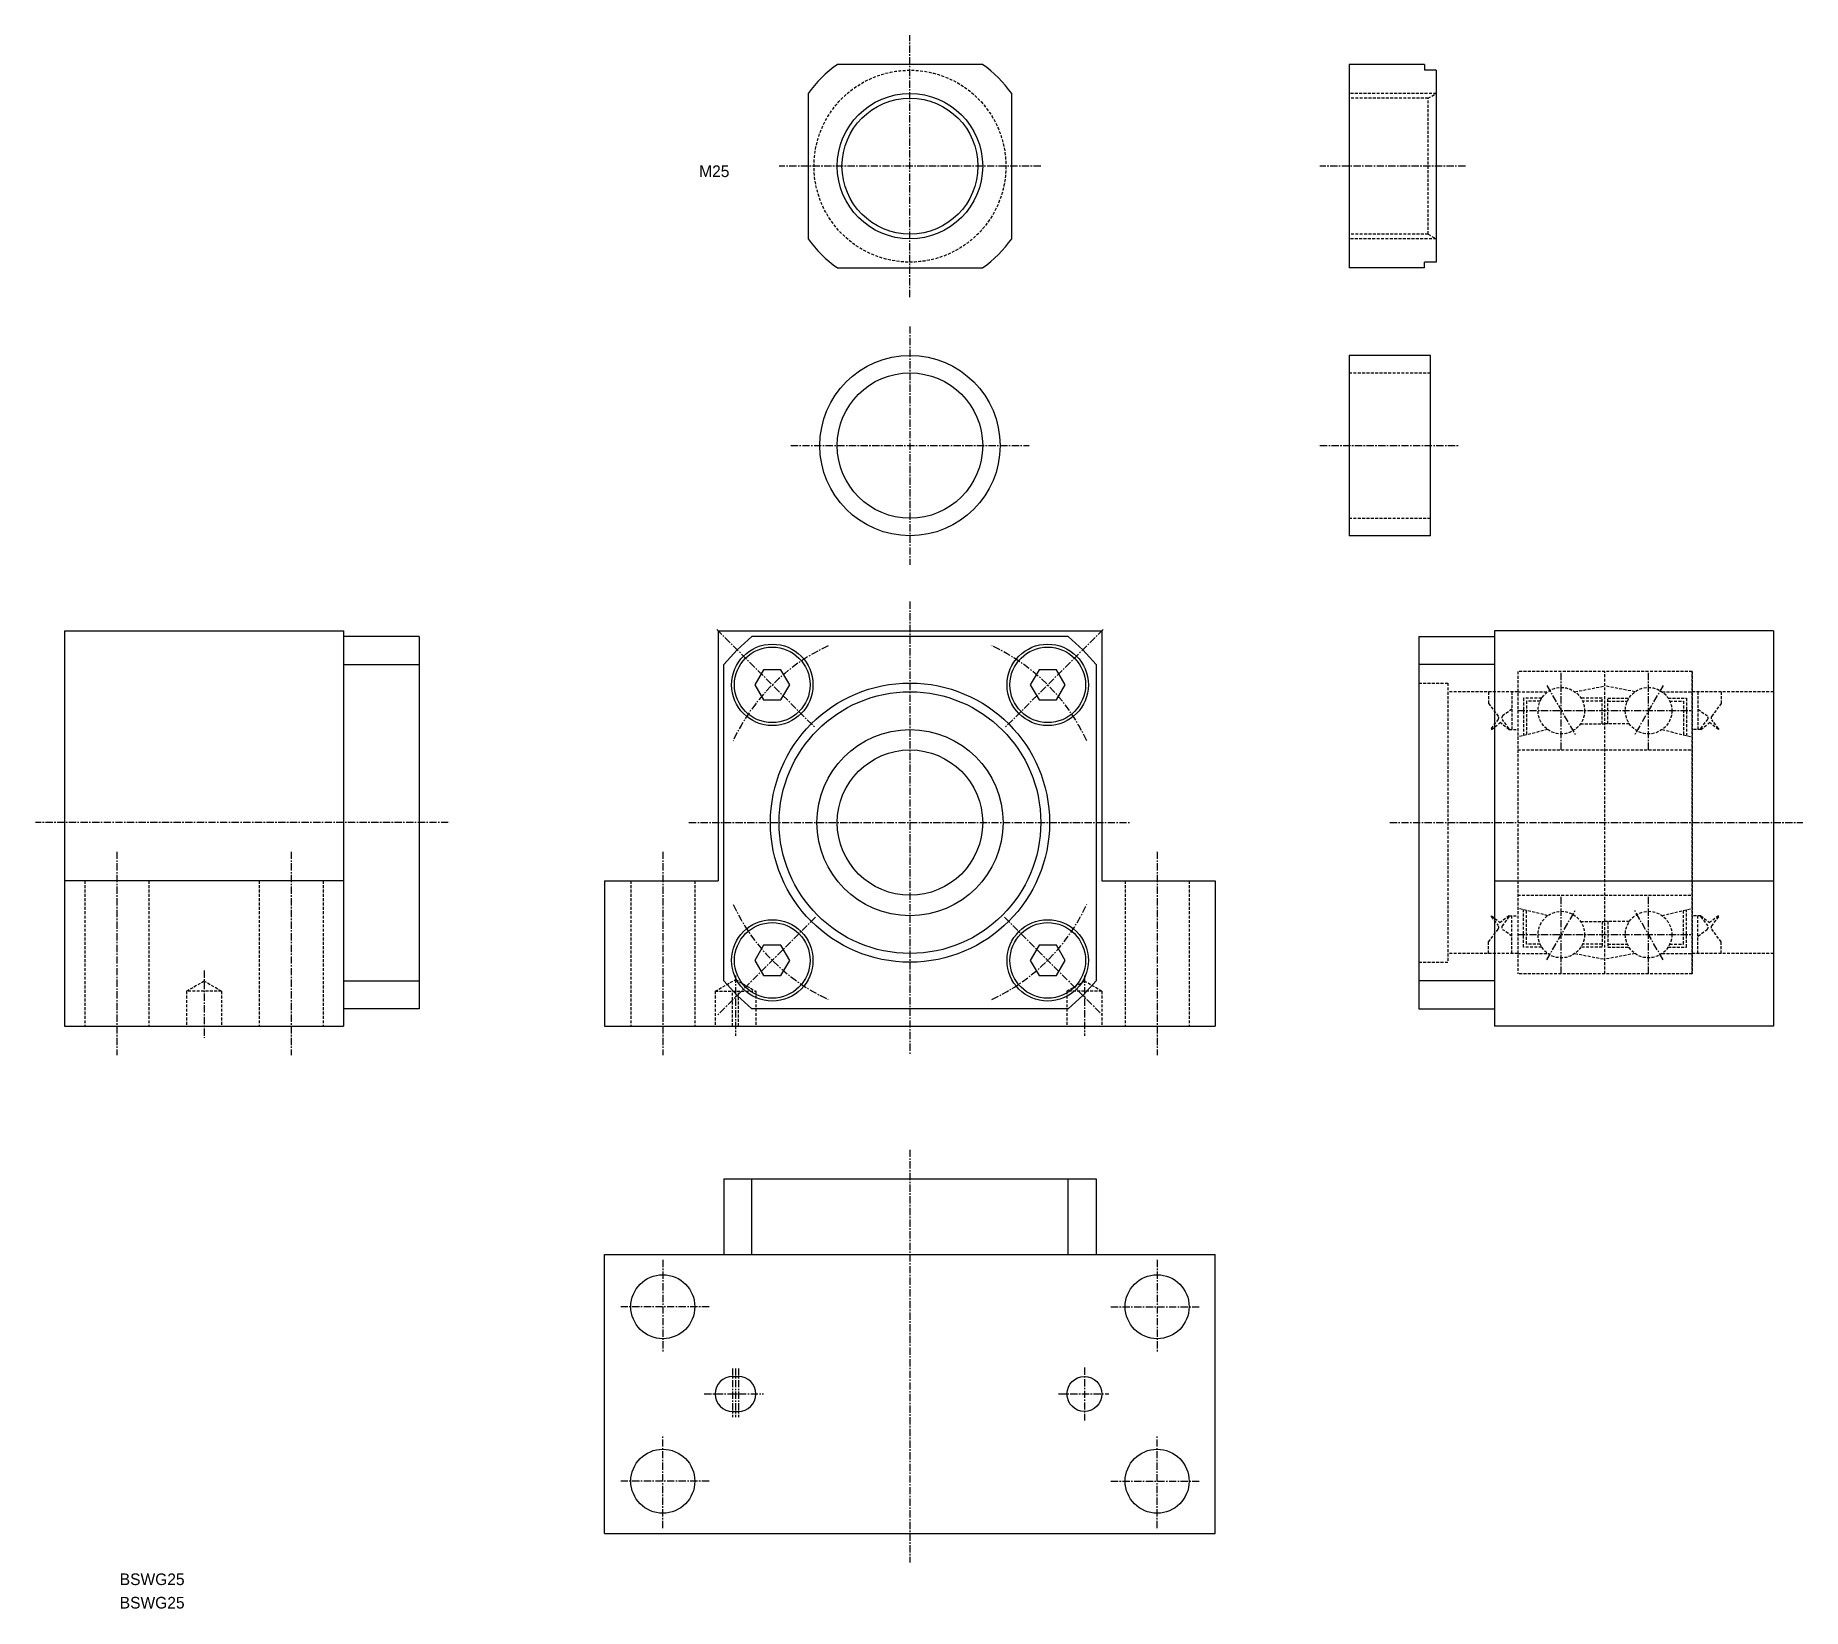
# Model space of a CAD drawing. Extents: x -60 to 244, y 943 to 1214.
import ezdxf

# ---------------------------------------------------------------- set-up
doc = ezdxf.new("R2010")
doc.units = 0
doc.linetypes.add('CENTER', pattern=[2, 1.25, -0.25, 0.25, -0.25])
doc.linetypes.add('DASHED', pattern=[0.75, 0.5, -0.25])
doc.layers.get('0').update_dxf_attribs({"linetype": 'CONTINUOUS'})
doc.layers.add('CENTER', color=1, linetype='CENTER')

msp = doc.modelspace()

# ---------------------------------------------------------------- linework, layer by layer
at = {"color": 7, "linetype": 'CONTINUOUS'}
for p, q in [((102.99, 1208.86), (78.01, 1208.86)), ((179, 1208.86), (166, 1208.86)), ((166, 1208.86), (166, 1173.86)), ((179, 1208.86), (179, 1207.86)), ((181, 1207.86), (179, 1207.86)), ((181, 1207.86), (181, 1174.86)), ((73, 1203.85), (73, 1178.87)), ((108, 1178.87), (108, 1203.85)), ((78.01, 1173.86), (102.99, 1173.86)), ((179, 1173.86), (166, 1173.86)), ((179, 1173.86), (179, 1174.86)), ((181, 1174.86), (179, 1174.86)), ((166, 1158.82), (166, 1127.82)), ((180, 1158.82), (166, 1158.82)), ((180, 1127.82), (180, 1158.82)), ((180, 1127.82), (166, 1127.82)), ((-54.89, 1111.49), (-54.89, 1043.49)), ((-54.89, 1111.49), (-6.89, 1111.49)), ((-6.89, 1111.49), (-6.89, 1043.49)), ((6.11, 1110.49), (-6.89, 1110.49)), ((6.11, 1110.49), (6.11, 1046.49)), ((57.5, 1111.49), (123.5, 1111.49)), ((57.5, 1111.49), (57.5, 1068.49)), ((117.71, 1110.49), (63.3, 1110.49)), ((123.5, 1111.49), (123.5, 1068.49)), ((178, 1110.49), (178, 1046.49)), ((178, 1110.49), (191, 1110.49)), ((191, 1111.49), (191, 1043.49)), ((239, 1111.49), (191, 1111.49)), ((239, 1111.49), (239, 1043.49)), ((-6.89, 1105.69), (6.11, 1105.69)), ((58.5, 1051.29), (58.5, 1105.69)), ((122.5, 1105.69), (122.5, 1051.29)), ((191, 1105.69), (178, 1105.69)), ((-6.89, 1068.49), (-54.89, 1068.49)), ((38, 1068.49), (38, 1043.49)), ((38, 1068.49), (57.5, 1068.49)), ((123.5, 1068.49), (143, 1068.49)), ((143, 1068.49), (143, 1043.49)), ((191, 1068.49), (239, 1068.49)), ((-6.89, 1051.29), (6.11, 1051.29)), ((191, 1051.29), (178, 1051.29)), ((6.11, 1046.49), (-6.89, 1046.49)), ((117.71, 1046.49), (63.3, 1046.49)), ((178, 1046.49), (191, 1046.49)), ((-54.89, 1043.49), (-6.89, 1043.49)), ((38, 1043.49), (143, 1043.49)), ((239, 1043.49), (191, 1043.49)), ((58.5, 1017.25), (122.5, 1017.25)), ((58.5, 1017.25), (58.5, 1004.25)), ((63.3, 1004.25), (63.3, 1017.25)), ((117.71, 1004.25), (117.71, 1017.25)), ((122.5, 1017.25), (122.5, 1004.25)), ((38, 1004.25), (143, 1004.25)), ((38, 956.25), (38, 1004.25)), ((143, 956.25), (143, 1004.25)), ((60, 983.25), (61, 983.25)), ((60, 977.25), (61, 977.25)), ((38, 956.25), (143, 956.25))]:
    msp.add_line(p, q, dxfattribs=at)
at = {"color": 3, "linetype": 'DASHED'}
for p, q in [((181, 1203.86), (166, 1203.86)), ((179.59, 1203.04), (181, 1203.86)), ((179.59, 1203.04), (166, 1203.04)), ((166, 1202.11), (166, 1202.11)), ((179.59, 1179.67), (179.59, 1203.04)), ((166, 1191.36), (166, 1191.36)), ((179.59, 1179.67), (166, 1179.67)), ((179.59, 1179.67), (181, 1178.86)), ((181, 1178.86), (166, 1178.86)), ((166, 1155.82), (180, 1155.82)), ((166, 1130.82), (180, 1130.82)), ((225, 1104.49), (195, 1104.49)), ((195, 1104.49), (195, 1052.49)), ((195, 1104.49), (195, 1052.49)), ((210, 1052.49), (210, 1104.49)), ((225, 1104.49), (225, 1052.49)), ((225, 1104.49), (225, 1052.49)), ((225, 1104.49), (225, 1052.49)), ((225, 1052.49), (225, 1104.49)), ((178, 1102.49), (183, 1102.49)), ((183, 1102.49), (183, 1054.49)), ((195, 1100.99), (183, 1100.99)), ((190, 1100.99), (190, 1098.99)), ((190, 1100.99), (190, 1098.99)), ((194, 1100.99), (194, 1094.49)), ((195, 1100.99), (200.17, 1100.99)), ((204.83, 1100.99), (210, 1101.99)), ((215.17, 1100.99), (210, 1101.99)), ((219.83, 1100.99), (225, 1100.99)), ((239, 1100.99), (225, 1100.99)), ((226, 1100.99), (226, 1094.49)), ((230, 1100.99), (230, 1098.99)), ((230, 1100.99), (230, 1098.99)), ((190, 1098.99), (191.64, 1096.79)), ((194, 1097.99), (192.47, 1096.9)), ((196, 1099.89), (196, 1093.47)), ((199.12, 1099.89), (196, 1099.89)), ((196.5, 1099.39), (196.5, 1093.59)), ((198.85, 1099.39), (196.5, 1099.39)), ((209.5, 1099.89), (205.87, 1099.89)), ((209.5, 1099.39), (206.14, 1099.39)), ((209.5, 1095.49), (209.5, 1099.89)), ((210.5, 1095.49), (210.5, 1099.89)), ((210.5, 1099.89), (214.12, 1099.89)), ((210.5, 1099.39), (213.85, 1099.39)), ((220.87, 1099.89), (224, 1099.89)), ((221.14, 1099.39), (223.5, 1099.39)), ((223.5, 1099.39), (223.5, 1093.59)), ((224, 1099.89), (224, 1093.47)), ((226, 1097.99), (227.53, 1096.9)), ((230, 1098.99), (228.36, 1096.79)), ((190.5, 1094.69), (191.64, 1096.19)), ((190.5, 1094.49), (192, 1095.69)), ((190.5, 1094.69), (190.5, 1094.49)), ((193.5, 1094.49), (192, 1095.69)), ((193.5, 1094.69), (192.36, 1096.19)), ((193.5, 1094.69), (193.5, 1094.49)), ((193.5, 1094.49), (195, 1094.49)), ((200.17, 1094.49), (195, 1093.22)), ((205.8, 1095.49), (210, 1095.49)), ((214.19, 1095.49), (210, 1095.49)), ((219.83, 1094.49), (225, 1093.22)), ((226.5, 1094.49), (225, 1094.49)), ((226.5, 1094.69), (227.64, 1096.19)), ((226.5, 1094.49), (228, 1095.69)), ((226.5, 1094.69), (226.5, 1094.49)), ((229.5, 1094.49), (228, 1095.69)), ((229.5, 1094.69), (228.36, 1096.19)), ((229.5, 1094.69), (229.5, 1094.49)), ((195, 1090.99), (225, 1090.99)), ((195, 1090.99), (225, 1090.99)), ((-51.39, 1068.49), (-51.39, 1043.49)), ((-40.39, 1068.49), (-40.39, 1043.49)), ((-21.39, 1068.49), (-21.39, 1043.49)), ((-10.39, 1068.49), (-10.39, 1043.49)), ((42.5, 1068.49), (42.5, 1043.49)), ((53.5, 1068.49), (53.5, 1043.49)), ((127.5, 1068.49), (127.5, 1043.49)), ((138.5, 1068.49), (138.5, 1043.49)), ((195, 1065.99), (225, 1065.99)), ((195, 1065.99), (225, 1065.99)), ((200.17, 1062.49), (195, 1063.75)), ((219.83, 1062.49), (225, 1063.75)), ((190.5, 1062.29), (190.5, 1062.49)), ((190.5, 1062.49), (192, 1061.29)), ((190.5, 1062.29), (191.64, 1060.79)), ((193.5, 1062.49), (192, 1061.29)), ((193.5, 1062.29), (192.36, 1060.79)), ((193.5, 1062.49), (195, 1062.49)), ((193.5, 1062.29), (193.5, 1062.49)), ((194, 1055.99), (194, 1062.49)), ((196, 1057.09), (196, 1063.51)), ((196.5, 1057.59), (196.5, 1063.39)), ((205.8, 1061.49), (210, 1061.49)), ((209.5, 1061.49), (209.5, 1057.09)), ((214.19, 1061.49), (210, 1061.49)), ((210.5, 1061.49), (210.5, 1057.09)), ((223.5, 1057.59), (223.5, 1063.39)), ((224, 1057.09), (224, 1063.51)), ((226.5, 1062.49), (225, 1062.49)), ((226, 1055.99), (226, 1062.49)), ((226.5, 1062.29), (226.5, 1062.49)), ((226.5, 1062.49), (228, 1061.29)), ((226.5, 1062.29), (227.64, 1060.79)), ((229.5, 1062.49), (228, 1061.29)), ((229.5, 1062.29), (228.36, 1060.79)), ((229.5, 1062.29), (229.5, 1062.49)), ((190, 1057.99), (191.64, 1060.19)), ((190, 1055.99), (190, 1057.99)), ((190, 1055.99), (190, 1057.99)), ((194, 1058.99), (192.47, 1060.08)), ((198.85, 1057.59), (196.5, 1057.59)), ((209.5, 1057.59), (206.14, 1057.59)), ((210.5, 1057.59), (213.85, 1057.59)), ((221.14, 1057.59), (223.5, 1057.59)), ((226, 1058.99), (227.53, 1060.08)), ((230, 1057.99), (228.36, 1060.19)), ((230, 1055.99), (230, 1057.99)), ((230, 1055.99), (230, 1057.99)), ((195, 1055.99), (183, 1055.99)), ((195, 1055.99), (200.17, 1055.99)), ((199.12, 1057.09), (196, 1057.09)), ((204.83, 1055.99), (210, 1054.99)), ((209.5, 1057.09), (205.87, 1057.09)), ((215.17, 1055.99), (210, 1054.99)), ((210.5, 1057.09), (214.12, 1057.09)), ((219.83, 1055.99), (225, 1055.99)), ((220.87, 1057.09), (224, 1057.09)), ((239, 1055.99), (225, 1055.99)), ((57, 1049.49), (60.5, 1051.51)), ((60.5, 1051.51), (64, 1049.49)), ((178, 1054.49), (183, 1054.49)), ((225, 1052.49), (195, 1052.49)), ((-30.89, 1051.22), (-33.89, 1049.49)), ((-27.89, 1049.49), (-33.89, 1049.49)), ((-33.89, 1049.49), (-33.89, 1043.49)), ((-27.89, 1049.49), (-30.89, 1051.22)), ((-27.89, 1049.49), (-27.89, 1043.49)), ((57, 1049.49), (64, 1049.49)), ((57, 1049.49), (57, 1043.49)), ((60, 1043.49), (60, 1049.49)), ((61, 1043.49), (61, 1049.49)), ((64, 1049.49), (64, 1043.49)), ((120.5, 1051.22), (117.5, 1049.49)), ((123.5, 1049.49), (117.5, 1049.49)), ((117.5, 1049.49), (117.5, 1043.49)), ((123.5, 1049.49), (120.5, 1051.22)), ((123.5, 1049.49), (123.5, 1043.49))]:
    msp.add_line(p, q, dxfattribs=at)
at = {"color": 7, "linetype": 'CONTINUOUS'}
for points in [[(65.32, 1104.78), (63.82, 1102.18), (65.32, 1099.58), (68.32, 1099.58), (69.82, 1102.18), (68.32, 1104.78)], [(112.69, 1104.78), (111.19, 1102.18), (112.69, 1099.58), (115.69, 1099.58), (117.19, 1102.18), (115.69, 1104.78)], [(65.32, 1057.4), (63.82, 1054.8), (65.32, 1052.2), (68.32, 1052.2), (69.82, 1054.8), (68.32, 1057.4)], [(112.69, 1057.4), (111.19, 1054.8), (112.69, 1052.2), (115.69, 1052.2), (117.19, 1054.8), (115.69, 1057.4)]]:
    msp.add_lwpolyline(points, close=True, dxfattribs=at)
at = {"color": 3, "linetype": 'DASHED'}
for centre, radius in [((90.5, 1191.36), 16.5), ((202.5, 1097.74), 4), ((217.5, 1097.74), 4), ((202.5, 1059.24), 4), ((217.5, 1059.24), 4)]:
    msp.add_circle(centre, radius, dxfattribs=at)
at = {"color": 3, "linetype": 'CONTINUOUS'}
msp.add_circle((90.5, 1191.36), 12.5, dxfattribs=at)
at = {"color": 7, "linetype": 'CONTINUOUS'}
for centre, radius in [((90.5, 1191.36), 11.69), ((90.5, 1143.32), 15.5), ((90.5, 1143.32), 12.5), ((66.82, 1102.18), 7), ((66.82, 1102.18), 6.5), ((114.19, 1102.18), 7), ((114.19, 1102.18), 6.5), ((90.5, 1078.49), 24), ((90.5, 1078.49), 22.5), ((90.5, 1078.49), 16), ((90.5, 1078.49), 12.5), ((66.82, 1054.8), 7), ((66.82, 1054.8), 6.5), ((114.19, 1054.8), 7), ((114.19, 1054.8), 6.5), ((48, 995.25), 5.5), ((133, 995.25), 5.5), ((120.5, 980.25), 3), ((48, 965.25), 5.5), ((133, 965.25), 5.5)]:
    msp.add_circle(centre, radius, dxfattribs=at)
for centre, radius, start, end in [((90.5, 1191.36), 21.5, 125.516, 144.484), ((90.5, 1191.36), 21.5, 35.516, 54.484), ((90.5, 1191.36), 21.5, 215.516, 234.484), ((90.5, 1191.36), 21.5, 305.516, 324.484), ((90.5, 1078.49), 42, 130.3676, 139.6324), ((90.5, 1078.49), 42, 40.3676, 49.6324), ((90.5, 1078.49), 42, 220.3676, 229.6324), ((90.5, 1078.49), 42, 310.3676, 319.6324), ((60, 980.25), 3, 90.0001, 270.0001), ((61, 980.25), 3, 270.0001, 90.0001)]:
    msp.add_arc(centre, radius, start, end, dxfattribs=at)
at = {"color": 3, "linetype": 'DASHED'}
for centre, start, end in [((191.24, 1096.49), 322.7463, 36.7157), ((192.76, 1096.49), 125.52, 217.2537), ((227.24, 1096.49), 322.7463, 54.48), ((228.76, 1096.49), 143.2843, 217.2537), ((191.24, 1060.49), 323.2843, 37.2537), ((192.76, 1060.49), 142.7463, 234.48), ((227.24, 1060.49), 305.52, 37.2537), ((228.76, 1060.49), 142.7463, 216.7157)]:
    msp.add_arc(centre, 0.5, start, end, dxfattribs=at)
at = {"layer": 'CENTER', "color": 1, "linetype": 'CENTER'}
for p, q in [((90.5, 1168.86), (90.5, 1213.86)), ((113, 1191.36), (68, 1191.36)), ((186, 1191.36), (161, 1191.36)), ((90.5, 1163.82), (90.5, 1122.82)), ((70, 1143.32), (111, 1143.32)), ((161, 1143.32), (185, 1143.32)), ((90.5, 1116.49), (90.5, 1038.49)), ((57.27, 1111.72), (74.24, 1094.76)), ((123.74, 1111.72), (106.77, 1094.76)), ((202.5, 1090.99), (202.5, 1104.49)), ((217.5, 1090.99), (217.5, 1104.49)), ((200, 1102.07), (205, 1093.41)), ((220, 1102.07), (215, 1093.41)), ((195, 1097.74), (225, 1097.74)), ((11.11, 1078.49), (-59.89, 1078.49)), ((52.5, 1078.49), (128.5, 1078.49)), ((173, 1078.49), (244, 1078.49)), ((-45.89, 1073.49), (-45.89, 1038.49)), ((-15.89, 1073.49), (-15.89, 1038.49)), ((48, 1073.49), (48, 1038.49)), ((133, 1073.49), (133, 1038.49)), ((202.5, 1052.49), (202.5, 1065.99)), ((217.5, 1052.49), (217.5, 1065.99)), ((74.24, 1062.22), (57.27, 1045.25)), ((106.77, 1062.22), (123.74, 1045.25)), ((200, 1054.91), (205, 1063.57)), ((220, 1054.91), (215, 1063.57)), ((195, 1059.24), (225, 1059.24)), ((-30.89, 1053.08), (-30.89, 1041.49)), ((60.5, 1052.22), (60.5, 1041.84)), ((120.5, 1052.22), (120.5, 1041.84)), ((90.5, 1022.25), (90.5, 951.25)), ((48, 1003.31), (48, 987.37)), ((133, 1003.31), (133, 987.37)), ((55.97, 995.25), (40.78, 995.25)), ((125.04, 995.25), (140.23, 995.25)), ((60, 984.65), (60, 976.24)), ((60.5, 984.65), (60.5, 976.24)), ((61, 984.65), (61, 976.24)), ((120.5, 984.81), (120.5, 975.68)), ((55.11, 980.25), (65.29, 980.25)), ((116.05, 980.25), (124.71, 980.25)), ((48, 957.19), (48, 973.13)), ((133, 957.19), (133, 973.13)), ((55.97, 965.25), (40.78, 965.25)), ((125.04, 965.25), (140.23, 965.25))]:
    msp.add_line(p, q, dxfattribs=at)
for start, end in [(114.8521, 155.1479), (24.8521, 65.1479), (204.8521, 245.1479), (294.8521, 335.1479)]:
    msp.add_arc((90.5, 1078.49), 33.5, start, end, dxfattribs=at)

# ---------------------------------------------------------------- texts
at = {"color": 7, "linetype": 'CONTINUOUS'}
for s, p in [('M25', (54.25, 1189.49)), ('BSWG25', (-45.38, 947.39)), ('BSWG25', (-45.38, 943.36))]:
    msp.add_text(s, height=2, dxfattribs=at).set_placement(p)

doc.saveas('drawing.dxf')
